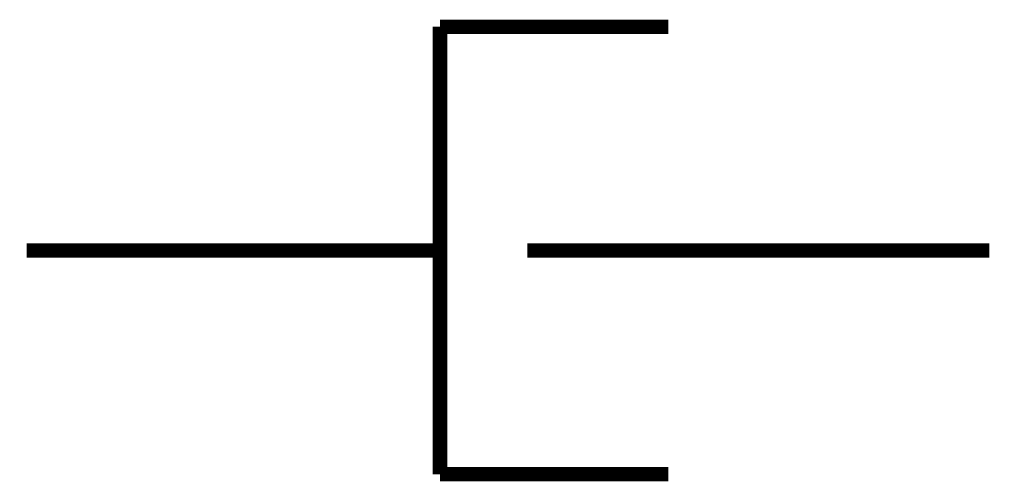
# Model space of a CAD drawing. Extents: x -0.2 to 33.3, y -7.9 to 7.9.
import ezdxf

# ---------------------------------------------------------------- set-up
doc = ezdxf.new("R2010")
doc.units = 0
doc.linetypes.add('CONTINUOUS1', pattern=[0])
doc.layers.add('003_THICK', color=7, linetype='CONTINUOUS1')

msp = doc.modelspace()

# ---------------------------------------------------------------- linework, layer by layer
at = {"layer": '003_THICK', "const_width": 0.5}
for points in [[(14.196, 7.683), (22.046, 7.683)], [(14.196, -7.683), (14.196, 7.683)], [(14.196, 0), (0, 0)], [(17.202, 0), (33.069, 0)], [(22.046, -7.683), (14.196, -7.683)]]:
    msp.add_lwpolyline(points, dxfattribs=at)

doc.saveas('drawing.dxf')
